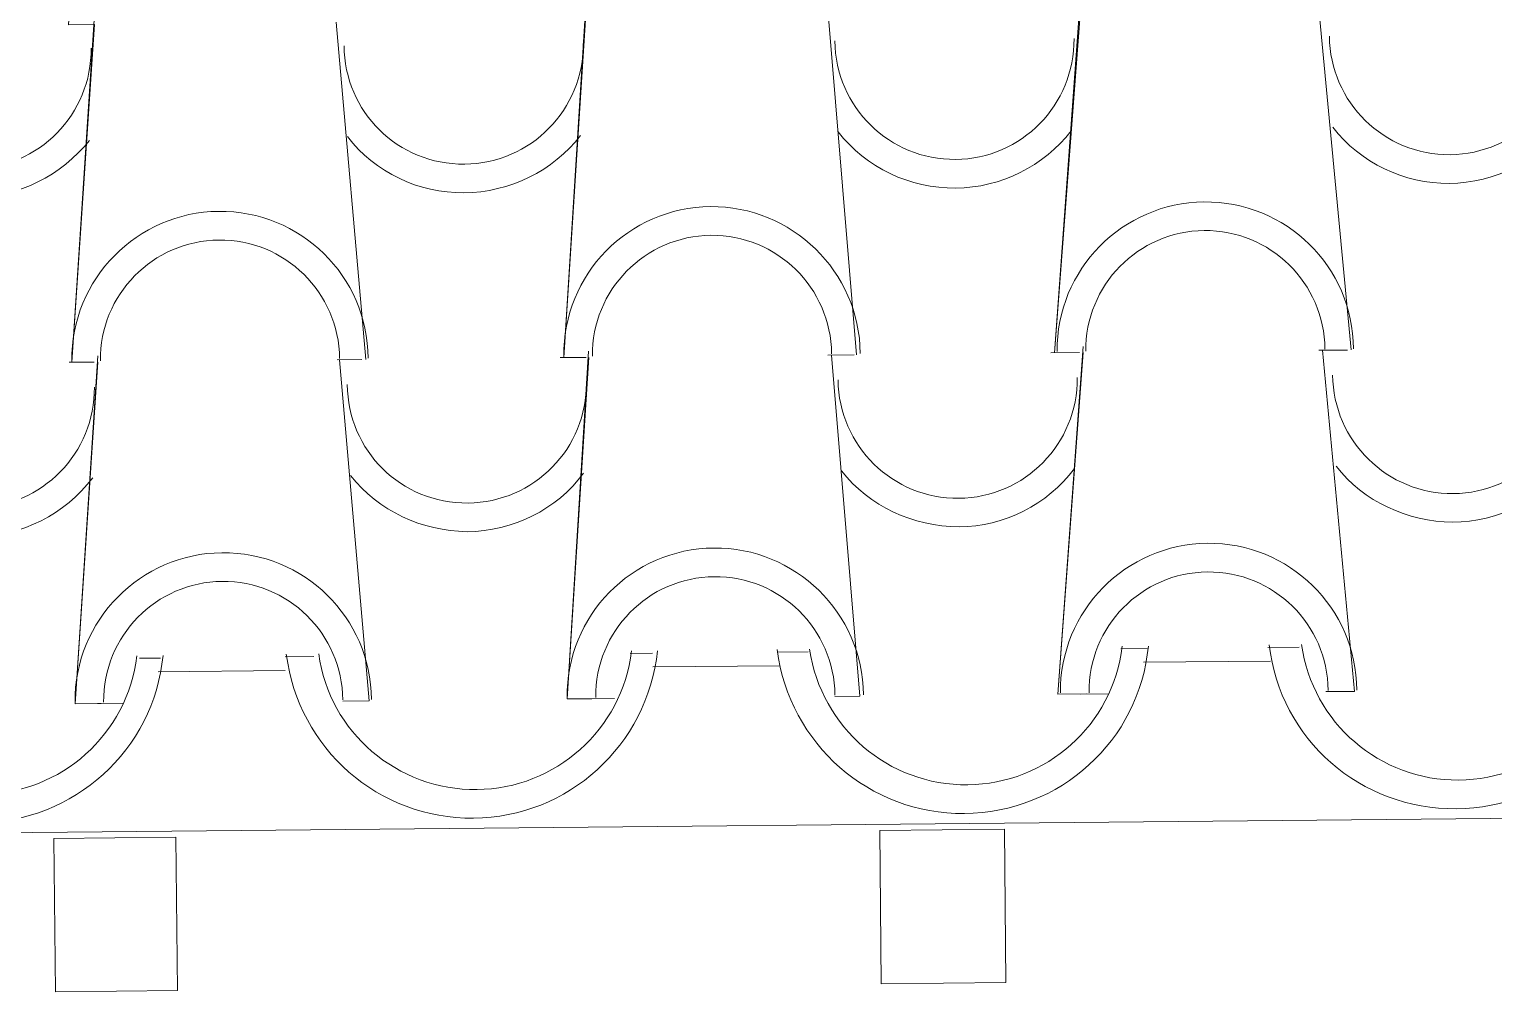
# Model space of a CAD drawing. Header units: millimetres. Extents: x 36985 to 49607, y -23856 to -17842.
# Drawn here: x 41048 to 42006, y -19879 to -19250 of the extents above; entities that cross this region are included whole.
import ezdxf

# ---------------------------------------------------------------- set-up
doc = ezdxf.new("R2010")
doc.units = ezdxf.units.MM
doc.layers.add('A-COB-___-___-EXI', color=250, linetype='Continuous', lineweight=25)

msp = doc.modelspace()

# ---------------------------------------------------------------- linework, layer by layer
at = {"layer": 'A-COB-___-___-EXI', "color": 18, "lineweight": 9}
for p, q in [((41912.62, -19459.38), (41891.77, -19238.85)), ((41268.39, -19465.58), (41249.16, -19245.03)), ((41779.29, -19654.53), (41762.19, -19654.69)), ((41878.65, -19653.57), (41858.29, -19653.77)), ((41134.24, -19660.73), (41120.39, -19660.86)), ((41234.42, -19659.76), (41215.69, -19659.94)), ((41455.95, -19657.63), (41441.29, -19657.78)), ((41456.04, -19666.59), (41539.11, -19665.79)), ((41557.76, -19656.66), (41537.4, -19656.85)), ((41776.93, -19663.51), (41860.01, -19662.71)), ((41132.7, -19669.7), (41215.77, -19668.9)), ((41735.59, -19684.27), (41754.32, -19684.09)), ((41092.98, -19690.45), (41110.09, -19690.28)), ((41414.69, -19687.35), (41430.98, -19687.2))]:
    msp.add_line(p, q, dxfattribs=at)
at = {"layer": 'A-COB-___-___-EXI', "color": 18, "lineweight": 9, "flags": 128}
for points in [[(41910.5, -19238.67), (41891.77, -19238.85), (41910.5, -19238.67), (41891.77, -19238.85), (41912.62, -19459.38), (41891.77, -19238.85), (41910.5, -19238.67), (41889.65, -19018.13), (41908.38, -19017.95), (41889.65, -19018.13), (41908.38, -19017.95), (41887.5, -18794.97), (41906.23, -18794.79), (41887.5, -18794.97), (41906.23, -18794.79)], [(41091.1, -19240.03), (41076.18, -19467.43), (41091.16, -19246.55), (41074.06, -19246.71), (41088.98, -19019.31), (41074.06, -19246.71), (41088.98, -19019.31)], [(41718.78, -19461.25), (41735.33, -19233.84), (41718.78, -19461.25), (41735.39, -19240.35)], [(41076.18, -19467.43), (41091.1, -19240.03), (41076.18, -19467.43), (41091.16, -19246.55), (41074.06, -19246.71), (41091.16, -19246.55), (41074.06, -19246.71), (41091.16, -19246.55), (41074.06, -19246.71)], [(41412.06, -19243.46), (41397.89, -19464.33), (41411.99, -19236.94), (41397.89, -19464.33), (41411.99, -19236.94)], [(41570.87, -19241.93), (41589.29, -19462.49), (41570.87, -19241.93)], [(41570.87, -19241.93), (41589.29, -19462.49), (41570.87, -19241.93)], [(41249.16, -19245.03), (41268.39, -19465.58), (41249.16, -19245.03)], [(41249.16, -19245.03), (41268.39, -19465.58), (41249.16, -19245.03)], [(41095.43, -19690.42), (41078.32, -19690.59), (41093.24, -19463.19), (41078.32, -19690.59), (41095.43, -19690.42), (41078.32, -19690.59), (41093.28, -19467.26)], [(41416.32, -19687.34), (41400.03, -19687.5), (41414.14, -19460.11), (41400.03, -19687.5), (41416.32, -19687.34), (41400.03, -19687.5), (41414.18, -19464.18)], [(41573, -19462.65), (41591.43, -19685.65), (41573, -19462.65), (41591.43, -19685.65), (41575.14, -19685.81), (41591.43, -19685.65)], [(41739.66, -19684.23), (41720.93, -19684.41), (41737.48, -19457), (41720.93, -19684.41), (41739.66, -19684.23), (41720.93, -19684.41), (41737.52, -19461.07)], [(41893.89, -19459.56), (41914.77, -19682.55), (41893.89, -19459.56), (41914.77, -19682.55), (41896.04, -19682.73), (41914.77, -19682.55)], [(41251.29, -19465.74), (41270.54, -19688.74), (41251.29, -19465.74), (41270.54, -19688.74), (41253.43, -19688.9), (41270.54, -19688.74)], [(37540.33, -19724.61), (37541.14, -19808.5), (48989.94, -19698.41), (48989.13, -19614.52), (48972.84, -19614.68), (48989.13, -19614.52)]]:
    msp.add_lwpolyline(points, dxfattribs=at)
for points in [[(41412.55, -19464.19), (41395.45, -19464.36), (41412.55, -19464.19), (41395.45, -19464.36), (41412.55, -19464.19), (41395.45, -19464.36), (41412.55, -19464.19), (41395.45, -19464.36), (41412.55, -19464.19), (41395.45, -19464.36), (41412.55, -19464.19), (41395.45, -19464.36)], [(41587.66, -19462.51), (41570.55, -19462.67), (41587.66, -19462.51), (41570.55, -19462.67), (41587.66, -19462.51), (41570.55, -19462.67)], [(41716.34, -19461.27), (41735.07, -19461.09), (41716.34, -19461.27), (41735.07, -19461.09), (41716.34, -19461.27), (41735.07, -19461.09), (41716.34, -19461.27), (41735.07, -19461.09), (41716.34, -19461.27), (41735.07, -19461.09)], [(41910.18, -19459.41), (41891.45, -19459.59), (41910.18, -19459.41), (41891.45, -19459.59), (41910.18, -19459.41), (41891.45, -19459.59), (41910.18, -19459.41), (41891.45, -19459.59), (41910.18, -19459.41), (41891.45, -19459.59)], [(41074.55, -19467.44), (41090.84, -19467.29), (41074.55, -19467.44), (41090.84, -19467.29), (41074.55, -19467.44), (41090.84, -19467.29), (41074.55, -19467.44), (41090.84, -19467.29), (41074.55, -19467.44), (41090.84, -19467.29)], [(41265.95, -19465.6), (41249.66, -19465.76), (41265.95, -19465.6), (41249.66, -19465.76), (41265.95, -19465.6), (41249.66, -19465.76), (41265.95, -19465.6), (41249.66, -19465.76), (41265.95, -19465.6), (41249.66, -19465.76)], [(41144.33, -19777.92), (41145.29, -19878.1), (41065.47, -19878.87), (41064.51, -19778.69)], [(41604.49, -19773.5), (41605.46, -19873.68), (41686.9, -19872.89), (41685.94, -19772.72)]]:
    msp.add_lwpolyline(points, close=True, dxfattribs=at)
at = {"layer": 'A-COB-___-___-EXI', "color": 18, "lineweight": 9}
for points in [[(41898.43, -19254.26), (41898.85, -19297.43), (41934.21, -19332.11), (41977.37, -19331.7)], [(41254.2, -19260.45), (41254.62, -19303.62), (41289.16, -19338.31), (41333.14, -19337.89)], [(41254.2, -19260.45), (41254.62, -19303.62), (41289.16, -19338.31), (41333.14, -19337.89)], [(41575.1, -19257.37), (41575.51, -19300.53), (41610.87, -19335.22), (41654.04, -19334.8)], [(41256.4, -19319.89), (41274.55, -19343.34), (41303.18, -19356.91), (41332.51, -19356.63)], [(41256.4, -19319.89), (41274.55, -19343.34), (41303.18, -19356.91), (41332.51, -19356.63)], [(41577.3, -19316.81), (41595.44, -19340.26), (41624.08, -19353.83), (41654.22, -19353.54)], [(41900.64, -19313.7), (41918.78, -19337.15), (41947.42, -19350.72), (41976.74, -19350.44)], [(41270.01, -19464.75), (41269.49, -19411), (41225.91, -19368.24), (41172.16, -19368.76)], [(41270.01, -19464.75), (41269.49, -19411), (41225.91, -19368.24), (41172.16, -19368.76)], [(41270.01, -19464.75), (41269.49, -19411), (41225.91, -19368.24), (41172.16, -19368.76)], [(41270.01, -19464.75), (41269.49, -19411), (41225.91, -19368.24), (41172.16, -19368.76)], [(41270.01, -19464.75), (41269.49, -19411), (41225.91, -19368.24), (41172.16, -19368.76)], [(41591.72, -19461.66), (41591.2, -19407.9), (41546.81, -19365.16), (41493.87, -19365.67)], [(41591.72, -19461.66), (41591.2, -19407.9), (41546.81, -19365.16), (41493.87, -19365.67)], [(41591.72, -19461.66), (41591.2, -19407.9), (41546.81, -19365.16), (41493.87, -19365.67)], [(41591.72, -19461.66), (41591.2, -19407.9), (41546.81, -19365.16), (41493.87, -19365.67)], [(41914.25, -19458.55), (41913.73, -19404.8), (41870.15, -19362.05), (41816.39, -19362.57)], [(41914.25, -19458.55), (41913.73, -19404.8), (41870.15, -19362.05), (41816.39, -19362.57)], [(41914.25, -19458.55), (41913.73, -19404.8), (41870.15, -19362.05), (41816.39, -19362.57)], [(41251.28, -19464.93), (41250.86, -19421.76), (41215.51, -19387.08), (41172.34, -19387.49)], [(41251.28, -19464.93), (41250.86, -19421.76), (41215.51, -19387.08), (41172.34, -19387.49)], [(41251.28, -19464.93), (41250.86, -19421.76), (41215.51, -19387.08), (41172.34, -19387.49)], [(41251.28, -19464.93), (41250.86, -19421.76), (41215.51, -19387.08), (41172.34, -19387.49)], [(41251.28, -19464.93), (41250.86, -19421.76), (41215.51, -19387.08), (41172.34, -19387.49)], [(41251.28, -19464.93), (41250.86, -19421.76), (41215.51, -19387.08), (41172.34, -19387.49)], [(41251.28, -19464.93), (41250.86, -19421.76), (41215.51, -19387.08), (41172.34, -19387.49)], [(41251.28, -19464.93), (41250.86, -19421.76), (41215.51, -19387.08), (41172.34, -19387.49)], [(41251.28, -19464.93), (41250.86, -19421.76), (41215.51, -19387.08), (41172.34, -19387.49)], [(41251.28, -19464.93), (41250.86, -19421.76), (41215.51, -19387.08), (41172.34, -19387.49)], [(41251.28, -19464.93), (41250.86, -19421.76), (41215.51, -19387.08), (41172.34, -19387.49)], [(41572.99, -19461.84), (41572.57, -19418.67), (41537.22, -19383.99), (41494.05, -19384.4)], [(41572.99, -19461.84), (41572.57, -19418.67), (41537.22, -19383.99), (41494.05, -19384.4)], [(41572.99, -19461.84), (41572.57, -19418.67), (41537.22, -19383.99), (41494.05, -19384.4)], [(41572.99, -19461.84), (41572.57, -19418.67), (41537.22, -19383.99), (41494.05, -19384.4)], [(41572.99, -19461.84), (41572.57, -19418.67), (41537.22, -19383.99), (41494.05, -19384.4)], [(41572.99, -19461.84), (41572.57, -19418.67), (41537.22, -19383.99), (41494.05, -19384.4)], [(41572.99, -19461.84), (41572.57, -19418.67), (41537.22, -19383.99), (41494.05, -19384.4)], [(41572.99, -19461.84), (41572.57, -19418.67), (41537.22, -19383.99), (41494.05, -19384.4)], [(41572.99, -19461.84), (41572.57, -19418.67), (41537.22, -19383.99), (41494.05, -19384.4)], [(41572.99, -19461.84), (41572.57, -19418.67), (41537.22, -19383.99), (41494.05, -19384.4)], [(41895.51, -19458.73), (41895.1, -19415.57), (41859.74, -19380.88), (41816.57, -19381.3)], [(41895.51, -19458.73), (41895.1, -19415.57), (41859.74, -19380.88), (41816.57, -19381.3)], [(41895.51, -19458.73), (41895.1, -19415.57), (41859.74, -19380.88), (41816.57, -19381.3)], [(41895.51, -19458.73), (41895.1, -19415.57), (41859.74, -19380.88), (41816.57, -19381.3)], [(41895.51, -19458.73), (41895.1, -19415.57), (41859.74, -19380.88), (41816.57, -19381.3)], [(41895.51, -19458.73), (41895.1, -19415.57), (41859.74, -19380.88), (41816.57, -19381.3)], [(41895.51, -19458.73), (41895.1, -19415.57), (41859.74, -19380.88), (41816.57, -19381.3)], [(41895.51, -19458.73), (41895.1, -19415.57), (41859.74, -19380.88), (41816.57, -19381.3)], [(41895.51, -19458.73), (41895.1, -19415.57), (41859.74, -19380.88), (41816.57, -19381.3)], [(41256.33, -19481.99), (41256.75, -19525.15), (41291.29, -19559.84), (41335.27, -19559.42)], [(41577.23, -19478.9), (41577.64, -19522.07), (41613, -19556.75), (41656.17, -19556.34)], [(41900.56, -19475.79), (41900.98, -19518.96), (41936.34, -19553.64), (41979.5, -19553.23)], [(41258.53, -19541.43), (41276.68, -19564.87), (41305.31, -19577.63), (41334.64, -19578.16)], [(41579.43, -19538.34), (41597.57, -19561.79), (41626.2, -19574.54), (41656.35, -19575.07)], [(41902.77, -19535.23), (41920.91, -19558.68), (41949.54, -19571.44), (41978.87, -19571.97)], [(41593.87, -19684.82), (41593.35, -19631.06), (41548.95, -19588.32), (41496.02, -19588.83)], [(41593.87, -19684.82), (41593.35, -19631.06), (41548.95, -19588.32), (41496.02, -19588.83)], [(41593.87, -19684.82), (41593.35, -19631.06), (41548.95, -19588.32), (41496.02, -19588.83)], [(41916.39, -19681.72), (41915.87, -19627.96), (41872.29, -19585.21), (41818.54, -19585.73)], [(41916.39, -19681.72), (41915.87, -19627.96), (41872.29, -19585.21), (41818.54, -19585.73)], [(41916.39, -19681.72), (41915.87, -19627.96), (41872.29, -19585.21), (41818.54, -19585.73)], [(41272.16, -19687.91), (41271.64, -19634.16), (41228.06, -19591.41), (41174.31, -19591.92)], [(41272.16, -19687.91), (41271.64, -19634.16), (41228.06, -19591.41), (41174.31, -19591.92)], [(41272.16, -19687.91), (41271.64, -19634.16), (41228.06, -19591.41), (41174.31, -19591.92)], [(41575.13, -19685), (41574.72, -19641.83), (41539.36, -19607.15), (41496.2, -19607.56)], [(41575.13, -19685), (41574.72, -19641.83), (41539.36, -19607.15), (41496.2, -19607.56)], [(41575.13, -19685), (41574.72, -19641.83), (41539.36, -19607.15), (41496.2, -19607.56)], [(41897.66, -19681.9), (41897.24, -19638.73), (41861.89, -19604.04), (41818.72, -19604.46)], [(41897.66, -19681.9), (41897.24, -19638.73), (41861.89, -19604.04), (41818.72, -19604.46)], [(41897.66, -19681.9), (41897.24, -19638.73), (41861.89, -19604.04), (41818.72, -19604.46)], [(41253.42, -19688.09), (41253.01, -19644.92), (41217.65, -19610.24), (41174.49, -19610.65)], [(41253.42, -19688.09), (41253.01, -19644.92), (41217.65, -19610.24), (41174.49, -19610.65)], [(41253.42, -19688.09), (41253.01, -19644.92), (41217.65, -19610.24), (41174.49, -19610.65)], [(41537.38, -19655.22), (41545.31, -19717.05), (41597.88, -19762.97), (41659.78, -19762.38)], [(41558.56, -19655.02), (41566.38, -19706.26), (41609.91, -19744.12), (41662.04, -19743.62)], [(41859.09, -19652.13), (41866.2, -19713.96), (41918.77, -19759.89), (41981.49, -19759.28)], [(41880.27, -19651.93), (41887.27, -19703.17), (41931.62, -19741.03), (41982.93, -19740.54)], [(41216.48, -19658.31), (41224.41, -19720.14), (41276.98, -19766.06), (41338.88, -19765.46)], [(41237.66, -19658.1), (41244.67, -19709.35), (41289.02, -19747.21), (41341.14, -19746.71)]]:
    msp.add_open_spline(points, degree=3, dxfattribs=at)
for points in [[(41977.37, -19331.7), (41977.37, -19331.7), (42020.54, -19331.28), (42055.23, -19295.92), (42054.81, -19252.76)], [(41011.43, -19340.98), (41011.43, -19340.98), (41054.6, -19340.57), (41089.28, -19305.21), (41088.87, -19262.04)], [(41333.14, -19337.89), (41333.14, -19337.89), (41376.31, -19337.47), (41410.99, -19302.12), (41410.58, -19258.95)], [(41333.14, -19337.89), (41333.14, -19337.89), (41376.31, -19337.47), (41410.99, -19302.12), (41410.58, -19258.95)], [(41654.04, -19334.8), (41654.04, -19334.8), (41697.2, -19334.39), (41731.89, -19299.03), (41731.47, -19255.86)], [(41332.51, -19356.63), (41332.51, -19356.63), (41362.64, -19356.34), (41391.01, -19342.22), (41408.71, -19319.24)], [(41332.51, -19356.63), (41332.51, -19356.63), (41362.64, -19356.34), (41391.01, -19342.22), (41408.71, -19319.24)], [(41654.22, -19353.54), (41654.22, -19353.54), (41683.54, -19353.26), (41711.91, -19339.14), (41729.61, -19316.16)], [(41976.74, -19350.44), (41976.74, -19350.44), (42006.87, -19350.15), (42035.25, -19336.03), (42052.95, -19313.05)], [(41011.61, -19359.72), (41011.61, -19359.72), (41041.74, -19359.43), (41069.3, -19345.31), (41087.82, -19322.33)], [(41172.16, -19368.76), (41172.16, -19368.76), (41119.22, -19369.27), (41075.65, -19412.86), (41076.17, -19466.61)], [(41172.16, -19368.76), (41172.16, -19368.76), (41119.22, -19369.27), (41075.65, -19412.86), (41076.17, -19466.61)], [(41172.16, -19368.76), (41172.16, -19368.76), (41119.22, -19369.27), (41075.65, -19412.86), (41076.17, -19466.61)], [(41172.16, -19368.76), (41172.16, -19368.76), (41119.22, -19369.27), (41075.65, -19412.86), (41076.17, -19466.61)], [(41172.16, -19368.76), (41172.16, -19368.76), (41119.22, -19369.27), (41075.65, -19412.86), (41076.17, -19466.61)], [(41493.87, -19365.67), (41493.87, -19365.67), (41440.12, -19366.18), (41397.36, -19409.77), (41397.88, -19463.52)], [(41493.87, -19365.67), (41493.87, -19365.67), (41440.12, -19366.18), (41397.36, -19409.77), (41397.88, -19463.52)], [(41493.87, -19365.67), (41493.87, -19365.67), (41440.12, -19366.18), (41397.36, -19409.77), (41397.88, -19463.52)], [(41493.87, -19365.67), (41493.87, -19365.67), (41440.12, -19366.18), (41397.36, -19409.77), (41397.88, -19463.52)], [(41816.39, -19362.57), (41816.39, -19362.57), (41763.45, -19363.08), (41719.89, -19406.66), (41720.41, -19460.42)], [(41816.39, -19362.57), (41816.39, -19362.57), (41763.45, -19363.08), (41719.89, -19406.66), (41720.41, -19460.42)], [(41816.39, -19362.57), (41816.39, -19362.57), (41763.45, -19363.08), (41719.89, -19406.66), (41720.41, -19460.42)], [(41172.34, -19387.49), (41172.34, -19387.49), (41129.17, -19387.91), (41094.49, -19423.27), (41094.9, -19466.43)], [(41172.34, -19387.49), (41172.34, -19387.49), (41129.17, -19387.91), (41094.49, -19423.27), (41094.9, -19466.43)], [(41172.34, -19387.49), (41172.34, -19387.49), (41129.17, -19387.91), (41094.49, -19423.27), (41094.9, -19466.43)], [(41172.34, -19387.49), (41172.34, -19387.49), (41129.17, -19387.91), (41094.49, -19423.27), (41094.9, -19466.43)], [(41172.34, -19387.49), (41172.34, -19387.49), (41129.17, -19387.91), (41094.49, -19423.27), (41094.9, -19466.43)], [(41172.34, -19387.49), (41172.34, -19387.49), (41129.17, -19387.91), (41094.49, -19423.27), (41094.9, -19466.43)], [(41172.34, -19387.49), (41172.34, -19387.49), (41129.17, -19387.91), (41094.49, -19423.27), (41094.9, -19466.43)], [(41172.34, -19387.49), (41172.34, -19387.49), (41129.17, -19387.91), (41094.49, -19423.27), (41094.9, -19466.43)], [(41172.34, -19387.49), (41172.34, -19387.49), (41129.17, -19387.91), (41094.49, -19423.27), (41094.9, -19466.43)], [(41172.34, -19387.49), (41172.34, -19387.49), (41129.17, -19387.91), (41094.49, -19423.27), (41094.9, -19466.43)], [(41172.34, -19387.49), (41172.34, -19387.49), (41129.17, -19387.91), (41094.49, -19423.27), (41094.9, -19466.43)], [(41494.05, -19384.4), (41494.05, -19384.4), (41450.88, -19384.82), (41416.2, -19420.17), (41416.61, -19463.34)], [(41494.05, -19384.4), (41494.05, -19384.4), (41450.88, -19384.82), (41416.2, -19420.17), (41416.61, -19463.34)], [(41494.05, -19384.4), (41494.05, -19384.4), (41450.88, -19384.82), (41416.2, -19420.17), (41416.61, -19463.34)], [(41494.05, -19384.4), (41494.05, -19384.4), (41450.88, -19384.82), (41416.2, -19420.17), (41416.61, -19463.34)], [(41494.05, -19384.4), (41494.05, -19384.4), (41450.88, -19384.82), (41416.2, -19420.17), (41416.61, -19463.34)], [(41494.05, -19384.4), (41494.05, -19384.4), (41450.88, -19384.82), (41416.2, -19420.17), (41416.61, -19463.34)], [(41494.05, -19384.4), (41494.05, -19384.4), (41450.88, -19384.82), (41416.2, -19420.17), (41416.61, -19463.34)], [(41494.05, -19384.4), (41494.05, -19384.4), (41450.88, -19384.82), (41416.2, -19420.17), (41416.61, -19463.34)], [(41494.05, -19384.4), (41494.05, -19384.4), (41450.88, -19384.82), (41416.2, -19420.17), (41416.61, -19463.34)], [(41494.05, -19384.4), (41494.05, -19384.4), (41450.88, -19384.82), (41416.2, -19420.17), (41416.61, -19463.34)], [(41816.57, -19381.3), (41816.57, -19381.3), (41773.41, -19381.71), (41738.72, -19417.07), (41739.14, -19460.24)], [(41816.57, -19381.3), (41816.57, -19381.3), (41773.41, -19381.71), (41738.72, -19417.07), (41739.14, -19460.24)], [(41816.57, -19381.3), (41816.57, -19381.3), (41773.41, -19381.71), (41738.72, -19417.07), (41739.14, -19460.24)], [(41816.57, -19381.3), (41816.57, -19381.3), (41773.41, -19381.71), (41738.72, -19417.07), (41739.14, -19460.24)], [(41816.57, -19381.3), (41816.57, -19381.3), (41773.41, -19381.71), (41738.72, -19417.07), (41739.14, -19460.24)], [(41816.57, -19381.3), (41816.57, -19381.3), (41773.41, -19381.71), (41738.72, -19417.07), (41739.14, -19460.24)], [(41816.57, -19381.3), (41816.57, -19381.3), (41773.41, -19381.71), (41738.72, -19417.07), (41739.14, -19460.24)], [(41816.57, -19381.3), (41816.57, -19381.3), (41773.41, -19381.71), (41738.72, -19417.07), (41739.14, -19460.24)], [(41816.57, -19381.3), (41816.57, -19381.3), (41773.41, -19381.71), (41738.72, -19417.07), (41739.14, -19460.24)], [(41979.5, -19553.23), (41979.5, -19553.23), (42022.67, -19552.81), (42057.36, -19517.45), (42056.94, -19474.29)], [(41013.56, -19562.52), (41013.56, -19562.52), (41056.73, -19562.1), (41091.41, -19526.74), (41091, -19483.58)], [(41335.27, -19559.42), (41335.27, -19559.42), (41378.44, -19559.01), (41413.12, -19523.65), (41412.71, -19480.48)], [(41656.17, -19556.34), (41656.17, -19556.34), (41699.33, -19555.92), (41734.02, -19520.56), (41733.6, -19477.4)], [(41334.64, -19578.16), (41334.64, -19578.16), (41364.77, -19577.87), (41393.14, -19563.75), (41410.83, -19539.96)], [(41656.35, -19575.07), (41656.35, -19575.07), (41685.67, -19574.79), (41714.04, -19560.67), (41731.73, -19536.88)], [(41978.87, -19571.97), (41978.87, -19571.97), (42009, -19571.68), (42037.38, -19557.56), (42055.07, -19533.77)], [(41013.74, -19581.25), (41013.74, -19581.25), (41043.87, -19580.96), (41071.43, -19566.85), (41089.94, -19543.05)], [(41496.02, -19588.83), (41496.02, -19588.83), (41442.26, -19589.35), (41399.51, -19632.93), (41400.03, -19686.68)], [(41496.02, -19588.83), (41496.02, -19588.83), (41442.26, -19589.35), (41399.51, -19632.93), (41400.03, -19686.68)], [(41496.02, -19588.83), (41496.02, -19588.83), (41442.26, -19589.35), (41399.51, -19632.93), (41400.03, -19686.68)], [(41818.54, -19585.73), (41818.54, -19585.73), (41765.6, -19586.24), (41722.03, -19629.83), (41722.55, -19683.58)], [(41818.54, -19585.73), (41818.54, -19585.73), (41765.6, -19586.24), (41722.03, -19629.83), (41722.55, -19683.58)], [(41818.54, -19585.73), (41818.54, -19585.73), (41765.6, -19586.24), (41722.03, -19629.83), (41722.55, -19683.58)], [(41174.31, -19591.92), (41174.31, -19591.92), (41121.37, -19592.43), (41077.8, -19636.02), (41078.32, -19689.77)], [(41174.31, -19591.92), (41174.31, -19591.92), (41121.37, -19592.43), (41077.8, -19636.02), (41078.32, -19689.77)], [(41174.31, -19591.92), (41174.31, -19591.92), (41121.37, -19592.43), (41077.8, -19636.02), (41078.32, -19689.77)], [(41496.2, -19607.56), (41496.2, -19607.56), (41453.03, -19607.98), (41418.34, -19643.33), (41418.76, -19686.5)], [(41496.2, -19607.56), (41496.2, -19607.56), (41453.03, -19607.98), (41418.34, -19643.33), (41418.76, -19686.5)], [(41496.2, -19607.56), (41496.2, -19607.56), (41453.03, -19607.98), (41418.34, -19643.33), (41418.76, -19686.5)], [(41818.72, -19604.46), (41818.72, -19604.46), (41775.55, -19604.87), (41740.87, -19640.23), (41741.28, -19683.4)], [(41818.72, -19604.46), (41818.72, -19604.46), (41775.55, -19604.87), (41740.87, -19640.23), (41741.28, -19683.4)], [(41818.72, -19604.46), (41818.72, -19604.46), (41775.55, -19604.87), (41740.87, -19640.23), (41741.28, -19683.4)], [(41174.49, -19610.65), (41174.49, -19610.65), (41131.32, -19611.07), (41096.63, -19646.43), (41097.05, -19689.59)], [(41174.49, -19610.65), (41174.49, -19610.65), (41131.32, -19611.07), (41096.63, -19646.43), (41097.05, -19689.59)], [(41174.49, -19610.65), (41174.49, -19610.65), (41131.32, -19611.07), (41096.63, -19646.43), (41097.05, -19689.59)], [(41338.88, -19765.46), (41338.88, -19765.46), (41400.78, -19764.87), (41452.46, -19717.94), (41459.19, -19655.97)], [(41341.14, -19746.71), (41341.14, -19746.71), (41392.45, -19746.21), (41436.07, -19707.51), (41442.09, -19656.14)], [(41659.78, -19762.38), (41659.78, -19762.38), (41722.49, -19761.78), (41774.17, -19714.85), (41780.09, -19652.89)], [(41662.04, -19743.62), (41662.04, -19743.62), (41713.35, -19743.13), (41756.96, -19704.43), (41762.98, -19653.05)], [(41981.49, -19759.28), (41981.49, -19759.28), (42043.38, -19758.69), (42095.06, -19711.76), (42100.98, -19649.8)], [(41982.93, -19740.54), (41982.93, -19740.54), (42035.06, -19740.04), (42077.86, -19701.34), (42084.69, -19649.96)], [(41015.54, -19768.57), (41015.54, -19768.57), (41077.44, -19767.98), (41129.93, -19721.04), (41135.85, -19659.08)], [(41017.8, -19749.82), (41017.8, -19749.82), (41069.11, -19749.32), (41112.73, -19710.62), (41118.75, -19659.25)]]:
    msp.add_open_spline(points, degree=3, knots=[0.125, 0.125, 0.125, 0.125, 0.125001, 1, 1, 1, 1], dxfattribs=at)

doc.saveas('drawing.dxf')
